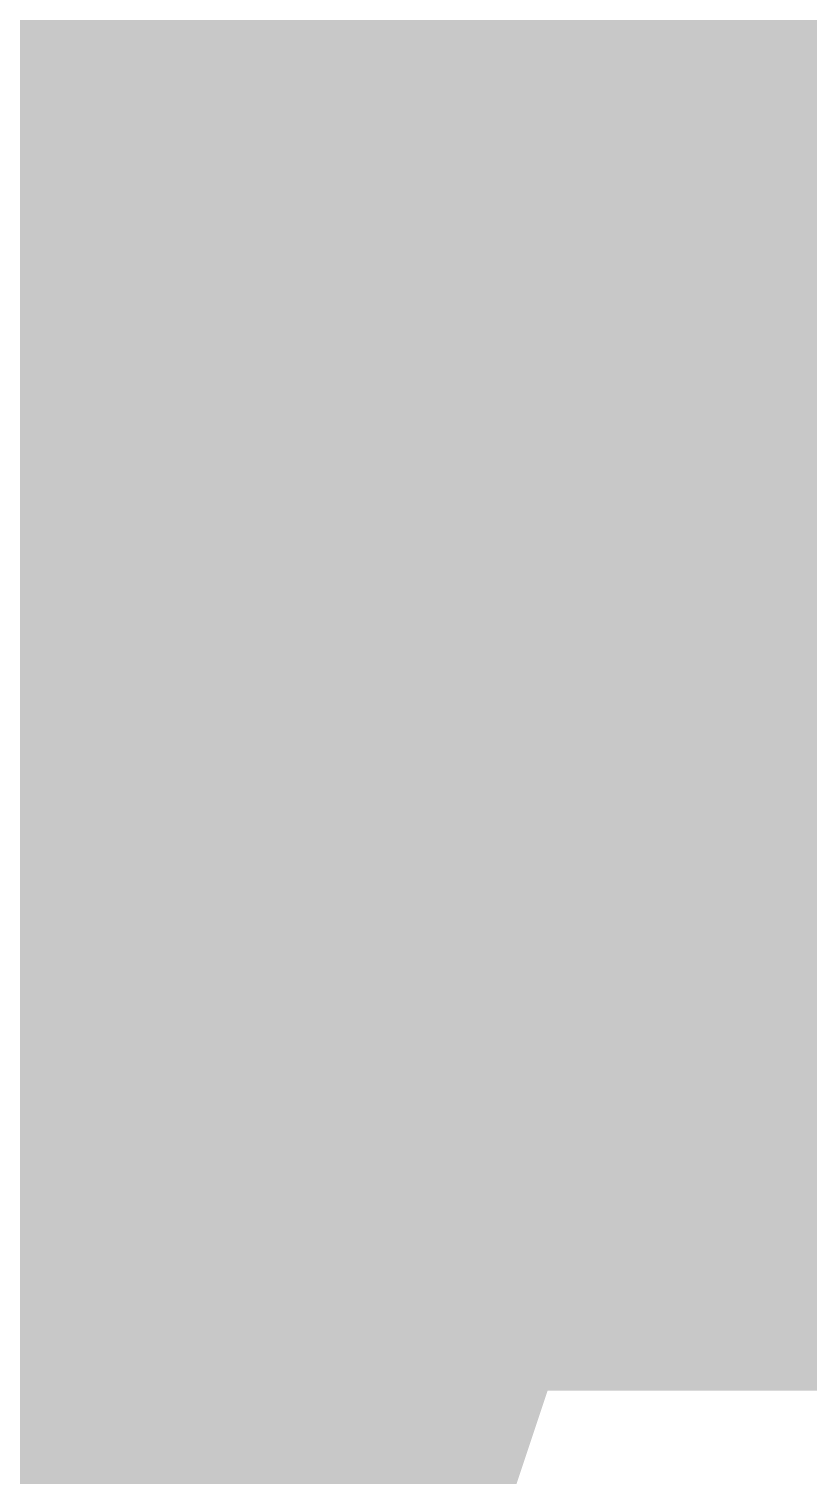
# Model space of a CAD drawing. Header units: inches. Extents: x 0 to 594, y 0 to 420.
# Drawn here: x 365.5686 to 365.6912, y 297.3219 to 297.5495 of the extents above; entities that cross this region are included whole.
import ezdxf

# ---------------------------------------------------------------- set-up
doc = ezdxf.new("R2010")
doc.units = ezdxf.units.IN
doc.layers.add('Sheet', color=255, linetype='Continuous')

msp = doc.modelspace()

# ---------------------------------------------------------------- linework, layer by layer
at = {"layer": 'Sheet'}
for points in [[(365.35928, 297.85463, 0.29972, 0.29972, 0), (365.38167, 297.83223, 0.29972, 0.29972, 0), (365.39287, 297.82103, 0.29972, 0.29972, 0), (365.41527, 297.79864, 0.29972, 0.29972, 0), (365.42647, 297.77624, 0.29972, 0.29972, 0), (365.43767, 297.75384, 0.29972, 0.29972, 0), (365.44887, 297.74264, 0.29972, 0.29972, 0), (365.46007, 297.72024, 0.29972, 0.29972, 0), (365.47127, 297.69785, 0.29972, 0.29972, 0), (365.48247, 297.67545, 0.29972, 0.29972, 0), (365.49367, 297.64185, 0.29972, 0.29972, 0), (365.50486, 297.61945, 0.29972, 0.29972, 0), (365.50486, 297.59706, 0.29972, 0.29972, 0), (365.50486, 297.57466, 0.29972, 0.29972, 0), (365.51606, 297.55226, 0.29972, 0.29972, 0), (365.51606, 297.51867, 0.29972, 0.29972, 0), (365.51606, 297.49627, 0.29972, 0.29972, 0)], [(365.35928, 297.85463, 0.29972, 0.29972, 0), (365.38167, 297.83223, 0.29972, 0.29972, 0), (365.39287, 297.82103, 0.29972, 0.29972, 0), (365.41527, 297.79864, 0.29972, 0.29972, 0), (365.42647, 297.77624, 0.29972, 0.29972, 0), (365.43767, 297.75384, 0.29972, 0.29972, 0), (365.44887, 297.74264, 0.29972, 0.29972, 0), (365.46007, 297.72024, 0.29972, 0.29972, 0), (365.47127, 297.69785, 0.29972, 0.29972, 0), (365.48247, 297.67545, 0.29972, 0.29972, 0), (365.49367, 297.64185, 0.29972, 0.29972, 0), (365.50486, 297.61945, 0.29972, 0.29972, 0), (365.50486, 297.59706, 0.29972, 0.29972, 0), (365.50486, 297.57466, 0.29972, 0.29972, 0), (365.51606, 297.55226, 0.29972, 0.29972, 0), (365.51606, 297.51867, 0.29972, 0.29972, 0), (365.51606, 297.49627, 0.29972, 0.29972, 0)], [(365.35928, 297.85463, 0.29972, 0.29972, 0), (365.38167, 297.83223, 0.29972, 0.29972, 0), (365.39287, 297.82103, 0.29972, 0.29972, 0), (365.41527, 297.79864, 0.29972, 0.29972, 0), (365.42647, 297.77624, 0.29972, 0.29972, 0), (365.43767, 297.75384, 0.29972, 0.29972, 0), (365.44887, 297.74264, 0.29972, 0.29972, 0), (365.46007, 297.72024, 0.29972, 0.29972, 0), (365.47127, 297.69785, 0.29972, 0.29972, 0), (365.48247, 297.67545, 0.29972, 0.29972, 0), (365.49367, 297.64185, 0.29972, 0.29972, 0), (365.50486, 297.61945, 0.29972, 0.29972, 0), (365.50486, 297.59706, 0.29972, 0.29972, 0), (365.50486, 297.57466, 0.29972, 0.29972, 0), (365.51606, 297.55226, 0.29972, 0.29972, 0), (365.51606, 297.51867, 0.29972, 0.29972, 0), (365.51606, 297.49627, 0.29972, 0.29972, 0)], [(365.35928, 297.85463, 0.29972, 0.29972, 0), (365.38167, 297.83223, 0.29972, 0.29972, 0), (365.39287, 297.82103, 0.29972, 0.29972, 0), (365.41527, 297.79864, 0.29972, 0.29972, 0), (365.42647, 297.77624, 0.29972, 0.29972, 0), (365.43767, 297.75384, 0.29972, 0.29972, 0), (365.44887, 297.74264, 0.29972, 0.29972, 0), (365.46007, 297.72024, 0.29972, 0.29972, 0), (365.47127, 297.69785, 0.29972, 0.29972, 0), (365.48247, 297.67545, 0.29972, 0.29972, 0), (365.49367, 297.64185, 0.29972, 0.29972, 0), (365.50486, 297.61945, 0.29972, 0.29972, 0), (365.50486, 297.59706, 0.29972, 0.29972, 0), (365.50486, 297.57466, 0.29972, 0.29972, 0), (365.51606, 297.55226, 0.29972, 0.29972, 0), (365.51606, 297.51867, 0.29972, 0.29972, 0), (365.51606, 297.49627, 0.29972, 0.29972, 0)], [(365.35928, 297.85463, 0.29972, 0.29972, 0), (365.38167, 297.83223, 0.29972, 0.29972, 0), (365.39287, 297.82103, 0.29972, 0.29972, 0), (365.41527, 297.79864, 0.29972, 0.29972, 0), (365.42647, 297.77624, 0.29972, 0.29972, 0), (365.43767, 297.75384, 0.29972, 0.29972, 0), (365.44887, 297.74264, 0.29972, 0.29972, 0), (365.46007, 297.72024, 0.29972, 0.29972, 0), (365.47127, 297.69785, 0.29972, 0.29972, 0), (365.48247, 297.67545, 0.29972, 0.29972, 0), (365.49367, 297.64185, 0.29972, 0.29972, 0), (365.50486, 297.61945, 0.29972, 0.29972, 0), (365.50486, 297.59706, 0.29972, 0.29972, 0), (365.50486, 297.57466, 0.29972, 0.29972, 0), (365.51606, 297.55226, 0.29972, 0.29972, 0), (365.51606, 297.51867, 0.29972, 0.29972, 0), (365.51606, 297.49627, 0.29972, 0.29972, 0)], [(365.35928, 297.85463, 0.29972, 0.29972, 0), (365.38167, 297.83223, 0.29972, 0.29972, 0), (365.39287, 297.82103, 0.29972, 0.29972, 0), (365.41527, 297.79864, 0.29972, 0.29972, 0), (365.42647, 297.77624, 0.29972, 0.29972, 0), (365.43767, 297.75384, 0.29972, 0.29972, 0), (365.44887, 297.74264, 0.29972, 0.29972, 0), (365.46007, 297.72024, 0.29972, 0.29972, 0), (365.47127, 297.69785, 0.29972, 0.29972, 0), (365.48247, 297.67545, 0.29972, 0.29972, 0), (365.49367, 297.64185, 0.29972, 0.29972, 0), (365.50486, 297.61945, 0.29972, 0.29972, 0), (365.50486, 297.59706, 0.29972, 0.29972, 0), (365.50486, 297.57466, 0.29972, 0.29972, 0), (365.51606, 297.55226, 0.29972, 0.29972, 0), (365.51606, 297.51867, 0.29972, 0.29972, 0), (365.51606, 297.49627, 0.29972, 0.29972, 0)], [(365.35928, 297.85463, 0.29972, 0.29972, 0), (365.38167, 297.83223, 0.29972, 0.29972, 0), (365.39287, 297.82103, 0.29972, 0.29972, 0), (365.41527, 297.79864, 0.29972, 0.29972, 0), (365.42647, 297.77624, 0.29972, 0.29972, 0), (365.43767, 297.75384, 0.29972, 0.29972, 0), (365.44887, 297.74264, 0.29972, 0.29972, 0), (365.46007, 297.72024, 0.29972, 0.29972, 0), (365.47127, 297.69785, 0.29972, 0.29972, 0), (365.48247, 297.67545, 0.29972, 0.29972, 0), (365.49367, 297.64185, 0.29972, 0.29972, 0), (365.50486, 297.61945, 0.29972, 0.29972, 0), (365.50486, 297.59706, 0.29972, 0.29972, 0), (365.50486, 297.57466, 0.29972, 0.29972, 0), (365.51606, 297.55226, 0.29972, 0.29972, 0), (365.51606, 297.51867, 0.29972, 0.29972, 0), (365.51606, 297.49627, 0.29972, 0.29972, 0)], [(365.35928, 297.85463, 0.29972, 0.29972, 0), (365.38167, 297.83223, 0.29972, 0.29972, 0), (365.39287, 297.82103, 0.29972, 0.29972, 0), (365.41527, 297.79864, 0.29972, 0.29972, 0), (365.42647, 297.77624, 0.29972, 0.29972, 0), (365.43767, 297.75384, 0.29972, 0.29972, 0), (365.44887, 297.74264, 0.29972, 0.29972, 0), (365.46007, 297.72024, 0.29972, 0.29972, 0), (365.47127, 297.69785, 0.29972, 0.29972, 0), (365.48247, 297.67545, 0.29972, 0.29972, 0), (365.49367, 297.64185, 0.29972, 0.29972, 0), (365.50486, 297.61945, 0.29972, 0.29972, 0), (365.50486, 297.59706, 0.29972, 0.29972, 0), (365.50486, 297.57466, 0.29972, 0.29972, 0), (365.51606, 297.55226, 0.29972, 0.29972, 0), (365.51606, 297.51867, 0.29972, 0.29972, 0), (365.51606, 297.49627, 0.29972, 0.29972, 0)], [(365.35928, 297.85463, 0.29972, 0.29972, 0), (365.38167, 297.83223, 0.29972, 0.29972, 0), (365.39287, 297.82103, 0.29972, 0.29972, 0), (365.41527, 297.79864, 0.29972, 0.29972, 0), (365.42647, 297.77624, 0.29972, 0.29972, 0), (365.43767, 297.75384, 0.29972, 0.29972, 0), (365.44887, 297.74264, 0.29972, 0.29972, 0), (365.46007, 297.72024, 0.29972, 0.29972, 0), (365.47127, 297.69785, 0.29972, 0.29972, 0), (365.48247, 297.67545, 0.29972, 0.29972, 0), (365.49367, 297.64185, 0.29972, 0.29972, 0), (365.50486, 297.61945, 0.29972, 0.29972, 0), (365.50486, 297.59706, 0.29972, 0.29972, 0), (365.50486, 297.57466, 0.29972, 0.29972, 0), (365.51606, 297.55226, 0.29972, 0.29972, 0), (365.51606, 297.51867, 0.29972, 0.29972, 0), (365.51606, 297.49627, 0.29972, 0.29972, 0)], [(365.35928, 297.85463, 0.29972, 0.29972, 0), (365.38167, 297.83223, 0.29972, 0.29972, 0), (365.39287, 297.82103, 0.29972, 0.29972, 0), (365.41527, 297.79864, 0.29972, 0.29972, 0), (365.42647, 297.77624, 0.29972, 0.29972, 0), (365.43767, 297.75384, 0.29972, 0.29972, 0), (365.44887, 297.74264, 0.29972, 0.29972, 0), (365.46007, 297.72024, 0.29972, 0.29972, 0), (365.47127, 297.69785, 0.29972, 0.29972, 0), (365.48247, 297.67545, 0.29972, 0.29972, 0), (365.49367, 297.64185, 0.29972, 0.29972, 0), (365.50486, 297.61945, 0.29972, 0.29972, 0), (365.50486, 297.59706, 0.29972, 0.29972, 0), (365.50486, 297.57466, 0.29972, 0.29972, 0), (365.51606, 297.55226, 0.29972, 0.29972, 0), (365.51606, 297.51867, 0.29972, 0.29972, 0), (365.51606, 297.49627, 0.29972, 0.29972, 0)], [(365.51606, 297.49627, 0.29972, 0.29972, 0), (365.51606, 297.47387, 0.29972, 0.29972, 0), (365.51606, 297.44027, 0.29972, 0.29972, 0), (365.50486, 297.41788, 0.29972, 0.29972, 0), (365.50486, 297.39548, 0.29972, 0.29972, 0), (365.50486, 297.37308, 0.29972, 0.29972, 0), (365.49367, 297.33948, 0.29972, 0.29972, 0), (365.48247, 297.31709, 0.29972, 0.29972, 0), (365.47127, 297.29469, 0.29972, 0.29972, 0), (365.46007, 297.27229, 0.29972, 0.29972, 0), (365.44887, 297.24989, 0.29972, 0.29972, 0), (365.43767, 297.2275, 0.29972, 0.29972, 0), (365.42647, 297.2051, 0.29972, 0.29972, 0), (365.41527, 297.1939, 0.29972, 0.29972, 0), (365.39287, 297.1715, 0.29972, 0.29972, 0)], [(365.51606, 297.49627, 0.29972, 0.29972, 0), (365.51606, 297.47387, 0.29972, 0.29972, 0), (365.51606, 297.44027, 0.29972, 0.29972, 0), (365.50486, 297.41788, 0.29972, 0.29972, 0), (365.50486, 297.39548, 0.29972, 0.29972, 0), (365.50486, 297.37308, 0.29972, 0.29972, 0), (365.49367, 297.33948, 0.29972, 0.29972, 0), (365.48247, 297.31709, 0.29972, 0.29972, 0), (365.47127, 297.29469, 0.29972, 0.29972, 0), (365.46007, 297.27229, 0.29972, 0.29972, 0), (365.44887, 297.24989, 0.29972, 0.29972, 0), (365.43767, 297.2275, 0.29972, 0.29972, 0), (365.42647, 297.2051, 0.29972, 0.29972, 0), (365.41527, 297.1939, 0.29972, 0.29972, 0), (365.39287, 297.1715, 0.29972, 0.29972, 0)], [(365.51606, 297.49627, 0.29972, 0.29972, 0), (365.51606, 297.47387, 0.29972, 0.29972, 0), (365.51606, 297.44027, 0.29972, 0.29972, 0), (365.50486, 297.41788, 0.29972, 0.29972, 0), (365.50486, 297.39548, 0.29972, 0.29972, 0), (365.50486, 297.37308, 0.29972, 0.29972, 0), (365.49367, 297.33948, 0.29972, 0.29972, 0), (365.48247, 297.31709, 0.29972, 0.29972, 0), (365.47127, 297.29469, 0.29972, 0.29972, 0), (365.46007, 297.27229, 0.29972, 0.29972, 0), (365.44887, 297.24989, 0.29972, 0.29972, 0), (365.43767, 297.2275, 0.29972, 0.29972, 0), (365.42647, 297.2051, 0.29972, 0.29972, 0), (365.41527, 297.1939, 0.29972, 0.29972, 0), (365.39287, 297.1715, 0.29972, 0.29972, 0)], [(365.51606, 297.49627, 0.29972, 0.29972, 0), (365.51606, 297.47387, 0.29972, 0.29972, 0), (365.51606, 297.44027, 0.29972, 0.29972, 0), (365.50486, 297.41788, 0.29972, 0.29972, 0), (365.50486, 297.39548, 0.29972, 0.29972, 0), (365.50486, 297.37308, 0.29972, 0.29972, 0), (365.49367, 297.33948, 0.29972, 0.29972, 0), (365.48247, 297.31709, 0.29972, 0.29972, 0), (365.47127, 297.29469, 0.29972, 0.29972, 0), (365.46007, 297.27229, 0.29972, 0.29972, 0), (365.44887, 297.24989, 0.29972, 0.29972, 0), (365.43767, 297.2275, 0.29972, 0.29972, 0), (365.42647, 297.2051, 0.29972, 0.29972, 0), (365.41527, 297.1939, 0.29972, 0.29972, 0), (365.39287, 297.1715, 0.29972, 0.29972, 0)], [(365.51606, 297.49627, 0.29972, 0.29972, 0), (365.51606, 297.47387, 0.29972, 0.29972, 0), (365.51606, 297.44027, 0.29972, 0.29972, 0), (365.50486, 297.41788, 0.29972, 0.29972, 0), (365.50486, 297.39548, 0.29972, 0.29972, 0), (365.50486, 297.37308, 0.29972, 0.29972, 0), (365.49367, 297.33948, 0.29972, 0.29972, 0), (365.48247, 297.31709, 0.29972, 0.29972, 0), (365.47127, 297.29469, 0.29972, 0.29972, 0), (365.46007, 297.27229, 0.29972, 0.29972, 0), (365.44887, 297.24989, 0.29972, 0.29972, 0), (365.43767, 297.2275, 0.29972, 0.29972, 0), (365.42647, 297.2051, 0.29972, 0.29972, 0), (365.41527, 297.1939, 0.29972, 0.29972, 0), (365.39287, 297.1715, 0.29972, 0.29972, 0)], [(365.51606, 297.49627, 0.29972, 0.29972, 0), (365.51606, 297.47387, 0.29972, 0.29972, 0), (365.51606, 297.44027, 0.29972, 0.29972, 0), (365.50486, 297.41788, 0.29972, 0.29972, 0), (365.50486, 297.39548, 0.29972, 0.29972, 0), (365.50486, 297.37308, 0.29972, 0.29972, 0), (365.49367, 297.33948, 0.29972, 0.29972, 0), (365.48247, 297.31709, 0.29972, 0.29972, 0), (365.47127, 297.29469, 0.29972, 0.29972, 0), (365.46007, 297.27229, 0.29972, 0.29972, 0), (365.44887, 297.24989, 0.29972, 0.29972, 0), (365.43767, 297.2275, 0.29972, 0.29972, 0), (365.42647, 297.2051, 0.29972, 0.29972, 0), (365.41527, 297.1939, 0.29972, 0.29972, 0), (365.39287, 297.1715, 0.29972, 0.29972, 0)], [(365.51606, 297.49627, 0.29972, 0.29972, 0), (365.51606, 297.47387, 0.29972, 0.29972, 0), (365.51606, 297.44027, 0.29972, 0.29972, 0), (365.50486, 297.41788, 0.29972, 0.29972, 0), (365.50486, 297.39548, 0.29972, 0.29972, 0), (365.50486, 297.37308, 0.29972, 0.29972, 0), (365.49367, 297.33948, 0.29972, 0.29972, 0), (365.48247, 297.31709, 0.29972, 0.29972, 0), (365.47127, 297.29469, 0.29972, 0.29972, 0), (365.46007, 297.27229, 0.29972, 0.29972, 0), (365.44887, 297.24989, 0.29972, 0.29972, 0), (365.43767, 297.2275, 0.29972, 0.29972, 0), (365.42647, 297.2051, 0.29972, 0.29972, 0), (365.41527, 297.1939, 0.29972, 0.29972, 0), (365.39287, 297.1715, 0.29972, 0.29972, 0)], [(365.51606, 297.49627, 0.29972, 0.29972, 0), (365.51606, 297.47387, 0.29972, 0.29972, 0), (365.51606, 297.44027, 0.29972, 0.29972, 0), (365.50486, 297.41788, 0.29972, 0.29972, 0), (365.50486, 297.39548, 0.29972, 0.29972, 0), (365.50486, 297.37308, 0.29972, 0.29972, 0), (365.49367, 297.33948, 0.29972, 0.29972, 0), (365.48247, 297.31709, 0.29972, 0.29972, 0), (365.47127, 297.29469, 0.29972, 0.29972, 0), (365.46007, 297.27229, 0.29972, 0.29972, 0), (365.44887, 297.24989, 0.29972, 0.29972, 0), (365.43767, 297.2275, 0.29972, 0.29972, 0), (365.42647, 297.2051, 0.29972, 0.29972, 0), (365.41527, 297.1939, 0.29972, 0.29972, 0), (365.39287, 297.1715, 0.29972, 0.29972, 0)], [(365.51606, 297.49627, 0.29972, 0.29972, 0), (365.51606, 297.47387, 0.29972, 0.29972, 0), (365.51606, 297.44027, 0.29972, 0.29972, 0), (365.50486, 297.41788, 0.29972, 0.29972, 0), (365.50486, 297.39548, 0.29972, 0.29972, 0), (365.50486, 297.37308, 0.29972, 0.29972, 0), (365.49367, 297.33948, 0.29972, 0.29972, 0), (365.48247, 297.31709, 0.29972, 0.29972, 0), (365.47127, 297.29469, 0.29972, 0.29972, 0), (365.46007, 297.27229, 0.29972, 0.29972, 0), (365.44887, 297.24989, 0.29972, 0.29972, 0), (365.43767, 297.2275, 0.29972, 0.29972, 0), (365.42647, 297.2051, 0.29972, 0.29972, 0), (365.41527, 297.1939, 0.29972, 0.29972, 0), (365.39287, 297.1715, 0.29972, 0.29972, 0)], [(365.51606, 297.49627, 0.29972, 0.29972, 0), (365.51606, 297.47387, 0.29972, 0.29972, 0), (365.51606, 297.44027, 0.29972, 0.29972, 0), (365.50486, 297.41788, 0.29972, 0.29972, 0), (365.50486, 297.39548, 0.29972, 0.29972, 0), (365.50486, 297.37308, 0.29972, 0.29972, 0), (365.49367, 297.33948, 0.29972, 0.29972, 0), (365.48247, 297.31709, 0.29972, 0.29972, 0), (365.47127, 297.29469, 0.29972, 0.29972, 0), (365.46007, 297.27229, 0.29972, 0.29972, 0), (365.44887, 297.24989, 0.29972, 0.29972, 0), (365.43767, 297.2275, 0.29972, 0.29972, 0), (365.42647, 297.2051, 0.29972, 0.29972, 0), (365.41527, 297.1939, 0.29972, 0.29972, 0), (365.39287, 297.1715, 0.29972, 0.29972, 0)], [(365.51606, 297.49627, 0.29972, 0.29972, 0), (365.51606, 297.49627, 0.29972, 0.29972, 0), (365.51606, 297.49627, 0.29972, 0.29972, 0), (365.51606, 297.49627, 0.29972, 0.29972, 0), (365.51606, 297.49627, 0.29972, 0.29972, 0), (365.51606, 297.49627, 0.29972, 0.29972, 0), (365.51606, 297.49627, 0.29972, 0.29972, 0), (365.51606, 297.49627, 0.29972, 0.29972, 0), (365.51606, 297.49627, 0.29972, 0.29972, 0), (365.51606, 297.49627, 0.29972, 0.29972, 0), (365.51606, 297.49627, 0.29972, 0.29972, 0), (365.51606, 297.49627, 0.29972, 0.29972, 0), (365.51606, 297.49627, 0.29972, 0.29972, 0), (365.51606, 297.49627, 0.29972, 0.29972, 0), (365.51606, 297.49627, 0.29972, 0.29972, 0), (365.51606, 297.49627, 0.29972, 0.29972, 0), (365.51606, 297.49627, 0.29972, 0.29972, 0), (365.51606, 297.49627, 0.29972, 0.29972, 0), (365.51606, 297.49627, 0.29972, 0.29972, 0), (365.51606, 297.49627, 0.29972, 0.29972, 0), (365.51606, 297.49627, 0.29972, 0.29972, 0), (365.51606, 297.49627, 0.29972, 0.29972, 0), (365.51606, 297.49627, 0.29972, 0.29972, 0), (365.51606, 297.49627, 0.29972, 0.29972, 0), (365.51606, 297.49627, 0.29972, 0.29972, 0), (365.51606, 297.49627, 0.29972, 0.29972, 0), (365.51606, 297.49627, 0.29972, 0.29972, 0), (365.51606, 297.49627, 0.29972, 0.29972, 0), (365.51606, 297.49627, 0.29972, 0.29972, 0), (365.51606, 297.49627, 0.29972, 0.29972, 0), (365.51606, 297.49627, 0.29972, 0.29972, 0), (365.51606, 297.49627, 0.29972, 0.29972, 0), (365.51606, 297.49627, 0.29972, 0.29972, 0)], [(365.51606, 297.49627, 0.29972, 0.29972, 0), (365.51606, 297.49627, 0.29972, 0.29972, 0)], [(365.51606, 297.49627, 0.29972, 0.29972, 0), (365.51606, 297.49627, 0.29972, 0.29972, 0), (365.51606, 297.49627, 0.29972, 0.29972, 0), (365.51606, 297.49627, 0.29972, 0.29972, 0), (365.51606, 297.49627, 0.29972, 0.29972, 0), (365.51606, 297.49627, 0.29972, 0.29972, 0), (365.51606, 297.49627, 0.29972, 0.29972, 0), (365.51606, 297.49627, 0.29972, 0.29972, 0), (365.51606, 297.49627, 0.29972, 0.29972, 0), (365.51606, 297.49627, 0.29972, 0.29972, 0), (365.51606, 297.49627, 0.29972, 0.29972, 0), (365.51606, 297.49627, 0.29972, 0.29972, 0), (365.51606, 297.49627, 0.29972, 0.29972, 0), (365.51606, 297.49627, 0.29972, 0.29972, 0), (365.51606, 297.49627, 0.29972, 0.29972, 0), (365.51606, 297.49627, 0.29972, 0.29972, 0), (365.51606, 297.49627, 0.29972, 0.29972, 0), (365.51606, 297.49627, 0.29972, 0.29972, 0), (365.51606, 297.49627, 0.29972, 0.29972, 0), (365.51606, 297.49627, 0.29972, 0.29972, 0), (365.51606, 297.49627, 0.29972, 0.29972, 0), (365.51606, 297.49627, 0.29972, 0.29972, 0), (365.51606, 297.49627, 0.29972, 0.29972, 0), (365.51606, 297.49627, 0.29972, 0.29972, 0), (365.51606, 297.49627, 0.29972, 0.29972, 0), (365.51606, 297.49627, 0.29972, 0.29972, 0), (365.51606, 297.49627, 0.29972, 0.29972, 0), (365.51606, 297.49627, 0.29972, 0.29972, 0), (365.51606, 297.49627, 0.29972, 0.29972, 0), (365.51606, 297.49627, 0.29972, 0.29972, 0), (365.51606, 297.49627, 0.29972, 0.29972, 0), (365.51606, 297.49627, 0.29972, 0.29972, 0), (365.51606, 297.49627, 0.29972, 0.29972, 0)], [(365.51606, 297.49627, 0.29972, 0.29972, 0), (365.51606, 297.49627, 0.29972, 0.29972, 0)], [(365.51606, 297.49627, 0.29972, 0.29972, 0), (365.51606, 297.49627, 0.29972, 0.29972, 0), (365.51606, 297.49627, 0.29972, 0.29972, 0), (365.51606, 297.49627, 0.29972, 0.29972, 0), (365.51606, 297.49627, 0.29972, 0.29972, 0), (365.51606, 297.49627, 0.29972, 0.29972, 0), (365.51606, 297.49627, 0.29972, 0.29972, 0), (365.51606, 297.49627, 0.29972, 0.29972, 0), (365.51606, 297.49627, 0.29972, 0.29972, 0), (365.51606, 297.49627, 0.29972, 0.29972, 0), (365.51606, 297.49627, 0.29972, 0.29972, 0), (365.51606, 297.49627, 0.29972, 0.29972, 0), (365.51606, 297.49627, 0.29972, 0.29972, 0), (365.51606, 297.49627, 0.29972, 0.29972, 0), (365.51606, 297.49627, 0.29972, 0.29972, 0), (365.51606, 297.49627, 0.29972, 0.29972, 0), (365.51606, 297.49627, 0.29972, 0.29972, 0), (365.51606, 297.49627, 0.29972, 0.29972, 0), (365.51606, 297.49627, 0.29972, 0.29972, 0), (365.51606, 297.49627, 0.29972, 0.29972, 0), (365.51606, 297.49627, 0.29972, 0.29972, 0), (365.51606, 297.49627, 0.29972, 0.29972, 0), (365.51606, 297.49627, 0.29972, 0.29972, 0), (365.51606, 297.49627, 0.29972, 0.29972, 0), (365.51606, 297.49627, 0.29972, 0.29972, 0), (365.51606, 297.49627, 0.29972, 0.29972, 0), (365.51606, 297.49627, 0.29972, 0.29972, 0), (365.51606, 297.49627, 0.29972, 0.29972, 0), (365.51606, 297.49627, 0.29972, 0.29972, 0), (365.51606, 297.49627, 0.29972, 0.29972, 0), (365.51606, 297.49627, 0.29972, 0.29972, 0), (365.51606, 297.49627, 0.29972, 0.29972, 0), (365.51606, 297.49627, 0.29972, 0.29972, 0)], [(365.51606, 297.49627, 0.29972, 0.29972, 0), (365.51606, 297.49627, 0.29972, 0.29972, 0)], [(365.51606, 297.49627, 0.29972, 0.29972, 0), (365.51606, 297.49627, 0.29972, 0.29972, 0), (365.51606, 297.49627, 0.29972, 0.29972, 0), (365.51606, 297.49627, 0.29972, 0.29972, 0), (365.51606, 297.49627, 0.29972, 0.29972, 0), (365.51606, 297.49627, 0.29972, 0.29972, 0), (365.51606, 297.49627, 0.29972, 0.29972, 0), (365.51606, 297.49627, 0.29972, 0.29972, 0), (365.51606, 297.49627, 0.29972, 0.29972, 0), (365.51606, 297.49627, 0.29972, 0.29972, 0), (365.51606, 297.49627, 0.29972, 0.29972, 0), (365.51606, 297.49627, 0.29972, 0.29972, 0), (365.51606, 297.49627, 0.29972, 0.29972, 0), (365.51606, 297.49627, 0.29972, 0.29972, 0), (365.51606, 297.49627, 0.29972, 0.29972, 0), (365.51606, 297.49627, 0.29972, 0.29972, 0), (365.51606, 297.49627, 0.29972, 0.29972, 0), (365.51606, 297.49627, 0.29972, 0.29972, 0), (365.51606, 297.49627, 0.29972, 0.29972, 0), (365.51606, 297.49627, 0.29972, 0.29972, 0), (365.51606, 297.49627, 0.29972, 0.29972, 0), (365.51606, 297.49627, 0.29972, 0.29972, 0), (365.51606, 297.49627, 0.29972, 0.29972, 0), (365.51606, 297.49627, 0.29972, 0.29972, 0), (365.51606, 297.49627, 0.29972, 0.29972, 0), (365.51606, 297.49627, 0.29972, 0.29972, 0), (365.51606, 297.49627, 0.29972, 0.29972, 0), (365.51606, 297.49627, 0.29972, 0.29972, 0), (365.51606, 297.49627, 0.29972, 0.29972, 0), (365.51606, 297.49627, 0.29972, 0.29972, 0), (365.51606, 297.49627, 0.29972, 0.29972, 0), (365.51606, 297.49627, 0.29972, 0.29972, 0), (365.51606, 297.49627, 0.29972, 0.29972, 0)], [(365.51606, 297.49627, 0.29972, 0.29972, 0), (365.51606, 297.49627, 0.29972, 0.29972, 0)], [(365.51606, 297.49627, 0.29972, 0.29972, 0), (365.51606, 297.49627, 0.29972, 0.29972, 0), (365.51606, 297.49627, 0.29972, 0.29972, 0), (365.51606, 297.49627, 0.29972, 0.29972, 0), (365.51606, 297.49627, 0.29972, 0.29972, 0), (365.51606, 297.49627, 0.29972, 0.29972, 0), (365.51606, 297.49627, 0.29972, 0.29972, 0), (365.51606, 297.49627, 0.29972, 0.29972, 0), (365.51606, 297.49627, 0.29972, 0.29972, 0), (365.51606, 297.49627, 0.29972, 0.29972, 0), (365.51606, 297.49627, 0.29972, 0.29972, 0), (365.51606, 297.49627, 0.29972, 0.29972, 0), (365.51606, 297.49627, 0.29972, 0.29972, 0), (365.51606, 297.49627, 0.29972, 0.29972, 0), (365.51606, 297.49627, 0.29972, 0.29972, 0), (365.51606, 297.49627, 0.29972, 0.29972, 0), (365.51606, 297.49627, 0.29972, 0.29972, 0), (365.51606, 297.49627, 0.29972, 0.29972, 0), (365.51606, 297.49627, 0.29972, 0.29972, 0), (365.51606, 297.49627, 0.29972, 0.29972, 0), (365.51606, 297.49627, 0.29972, 0.29972, 0), (365.51606, 297.49627, 0.29972, 0.29972, 0), (365.51606, 297.49627, 0.29972, 0.29972, 0), (365.51606, 297.49627, 0.29972, 0.29972, 0), (365.51606, 297.49627, 0.29972, 0.29972, 0), (365.51606, 297.49627, 0.29972, 0.29972, 0), (365.51606, 297.49627, 0.29972, 0.29972, 0), (365.51606, 297.49627, 0.29972, 0.29972, 0), (365.51606, 297.49627, 0.29972, 0.29972, 0), (365.51606, 297.49627, 0.29972, 0.29972, 0), (365.51606, 297.49627, 0.29972, 0.29972, 0), (365.51606, 297.49627, 0.29972, 0.29972, 0), (365.51606, 297.49627, 0.29972, 0.29972, 0)], [(365.51606, 297.49627, 0.29972, 0.29972, 0), (365.51606, 297.49627, 0.29972, 0.29972, 0)], [(365.51606, 297.49627, 0.29972, 0.29972, 0), (365.51606, 297.49627, 0.29972, 0.29972, 0), (365.51606, 297.49627, 0.29972, 0.29972, 0), (365.51606, 297.49627, 0.29972, 0.29972, 0), (365.51606, 297.49627, 0.29972, 0.29972, 0), (365.51606, 297.49627, 0.29972, 0.29972, 0), (365.51606, 297.49627, 0.29972, 0.29972, 0), (365.51606, 297.49627, 0.29972, 0.29972, 0), (365.51606, 297.49627, 0.29972, 0.29972, 0), (365.51606, 297.49627, 0.29972, 0.29972, 0), (365.51606, 297.49627, 0.29972, 0.29972, 0), (365.51606, 297.49627, 0.29972, 0.29972, 0), (365.51606, 297.49627, 0.29972, 0.29972, 0), (365.51606, 297.49627, 0.29972, 0.29972, 0), (365.51606, 297.49627, 0.29972, 0.29972, 0), (365.51606, 297.49627, 0.29972, 0.29972, 0), (365.51606, 297.49627, 0.29972, 0.29972, 0), (365.51606, 297.49627, 0.29972, 0.29972, 0), (365.51606, 297.49627, 0.29972, 0.29972, 0), (365.51606, 297.49627, 0.29972, 0.29972, 0), (365.51606, 297.49627, 0.29972, 0.29972, 0), (365.51606, 297.49627, 0.29972, 0.29972, 0), (365.51606, 297.49627, 0.29972, 0.29972, 0), (365.51606, 297.49627, 0.29972, 0.29972, 0), (365.51606, 297.49627, 0.29972, 0.29972, 0), (365.51606, 297.49627, 0.29972, 0.29972, 0), (365.51606, 297.49627, 0.29972, 0.29972, 0), (365.51606, 297.49627, 0.29972, 0.29972, 0), (365.51606, 297.49627, 0.29972, 0.29972, 0), (365.51606, 297.49627, 0.29972, 0.29972, 0), (365.51606, 297.49627, 0.29972, 0.29972, 0), (365.51606, 297.49627, 0.29972, 0.29972, 0), (365.51606, 297.49627, 0.29972, 0.29972, 0)], [(365.51606, 297.49627, 0.29972, 0.29972, 0), (365.51606, 297.49627, 0.29972, 0.29972, 0)], [(365.51606, 297.49627, 0.29972, 0.29972, 0), (365.51606, 297.49627, 0.29972, 0.29972, 0), (365.51606, 297.49627, 0.29972, 0.29972, 0), (365.51606, 297.49627, 0.29972, 0.29972, 0), (365.51606, 297.49627, 0.29972, 0.29972, 0), (365.51606, 297.49627, 0.29972, 0.29972, 0), (365.51606, 297.49627, 0.29972, 0.29972, 0), (365.51606, 297.49627, 0.29972, 0.29972, 0), (365.51606, 297.49627, 0.29972, 0.29972, 0), (365.51606, 297.49627, 0.29972, 0.29972, 0), (365.51606, 297.49627, 0.29972, 0.29972, 0), (365.51606, 297.49627, 0.29972, 0.29972, 0), (365.51606, 297.49627, 0.29972, 0.29972, 0), (365.51606, 297.49627, 0.29972, 0.29972, 0), (365.51606, 297.49627, 0.29972, 0.29972, 0), (365.51606, 297.49627, 0.29972, 0.29972, 0), (365.51606, 297.49627, 0.29972, 0.29972, 0), (365.51606, 297.49627, 0.29972, 0.29972, 0), (365.51606, 297.49627, 0.29972, 0.29972, 0), (365.51606, 297.49627, 0.29972, 0.29972, 0), (365.51606, 297.49627, 0.29972, 0.29972, 0), (365.51606, 297.49627, 0.29972, 0.29972, 0), (365.51606, 297.49627, 0.29972, 0.29972, 0), (365.51606, 297.49627, 0.29972, 0.29972, 0), (365.51606, 297.49627, 0.29972, 0.29972, 0), (365.51606, 297.49627, 0.29972, 0.29972, 0), (365.51606, 297.49627, 0.29972, 0.29972, 0), (365.51606, 297.49627, 0.29972, 0.29972, 0), (365.51606, 297.49627, 0.29972, 0.29972, 0), (365.51606, 297.49627, 0.29972, 0.29972, 0), (365.51606, 297.49627, 0.29972, 0.29972, 0), (365.51606, 297.49627, 0.29972, 0.29972, 0), (365.51606, 297.49627, 0.29972, 0.29972, 0)], [(365.51606, 297.49627, 0.29972, 0.29972, 0), (365.51606, 297.49627, 0.29972, 0.29972, 0)], [(365.51606, 297.49627, 0.29972, 0.29972, 0), (365.51606, 297.49627, 0.29972, 0.29972, 0), (365.51606, 297.49627, 0.29972, 0.29972, 0), (365.51606, 297.49627, 0.29972, 0.29972, 0), (365.51606, 297.49627, 0.29972, 0.29972, 0), (365.51606, 297.49627, 0.29972, 0.29972, 0), (365.51606, 297.49627, 0.29972, 0.29972, 0), (365.51606, 297.49627, 0.29972, 0.29972, 0), (365.51606, 297.49627, 0.29972, 0.29972, 0), (365.51606, 297.49627, 0.29972, 0.29972, 0), (365.51606, 297.49627, 0.29972, 0.29972, 0), (365.51606, 297.49627, 0.29972, 0.29972, 0), (365.51606, 297.49627, 0.29972, 0.29972, 0), (365.51606, 297.49627, 0.29972, 0.29972, 0), (365.51606, 297.49627, 0.29972, 0.29972, 0), (365.51606, 297.49627, 0.29972, 0.29972, 0), (365.51606, 297.49627, 0.29972, 0.29972, 0), (365.51606, 297.49627, 0.29972, 0.29972, 0), (365.51606, 297.49627, 0.29972, 0.29972, 0), (365.51606, 297.49627, 0.29972, 0.29972, 0), (365.51606, 297.49627, 0.29972, 0.29972, 0), (365.51606, 297.49627, 0.29972, 0.29972, 0), (365.51606, 297.49627, 0.29972, 0.29972, 0), (365.51606, 297.49627, 0.29972, 0.29972, 0), (365.51606, 297.49627, 0.29972, 0.29972, 0), (365.51606, 297.49627, 0.29972, 0.29972, 0), (365.51606, 297.49627, 0.29972, 0.29972, 0), (365.51606, 297.49627, 0.29972, 0.29972, 0), (365.51606, 297.49627, 0.29972, 0.29972, 0), (365.51606, 297.49627, 0.29972, 0.29972, 0), (365.51606, 297.49627, 0.29972, 0.29972, 0), (365.51606, 297.49627, 0.29972, 0.29972, 0), (365.51606, 297.49627, 0.29972, 0.29972, 0)], [(365.51606, 297.49627, 0.29972, 0.29972, 0), (365.51606, 297.49627, 0.29972, 0.29972, 0)], [(365.51606, 297.49627, 0.29972, 0.29972, 0), (365.51606, 297.49627, 0.29972, 0.29972, 0), (365.51606, 297.49627, 0.29972, 0.29972, 0), (365.51606, 297.49627, 0.29972, 0.29972, 0), (365.51606, 297.49627, 0.29972, 0.29972, 0), (365.51606, 297.49627, 0.29972, 0.29972, 0), (365.51606, 297.49627, 0.29972, 0.29972, 0), (365.51606, 297.49627, 0.29972, 0.29972, 0), (365.51606, 297.49627, 0.29972, 0.29972, 0), (365.51606, 297.49627, 0.29972, 0.29972, 0), (365.51606, 297.49627, 0.29972, 0.29972, 0), (365.51606, 297.49627, 0.29972, 0.29972, 0), (365.51606, 297.49627, 0.29972, 0.29972, 0), (365.51606, 297.49627, 0.29972, 0.29972, 0), (365.51606, 297.49627, 0.29972, 0.29972, 0), (365.51606, 297.49627, 0.29972, 0.29972, 0), (365.51606, 297.49627, 0.29972, 0.29972, 0), (365.51606, 297.49627, 0.29972, 0.29972, 0), (365.51606, 297.49627, 0.29972, 0.29972, 0), (365.51606, 297.49627, 0.29972, 0.29972, 0), (365.51606, 297.49627, 0.29972, 0.29972, 0), (365.51606, 297.49627, 0.29972, 0.29972, 0), (365.51606, 297.49627, 0.29972, 0.29972, 0), (365.51606, 297.49627, 0.29972, 0.29972, 0), (365.51606, 297.49627, 0.29972, 0.29972, 0), (365.51606, 297.49627, 0.29972, 0.29972, 0), (365.51606, 297.49627, 0.29972, 0.29972, 0), (365.51606, 297.49627, 0.29972, 0.29972, 0), (365.51606, 297.49627, 0.29972, 0.29972, 0), (365.51606, 297.49627, 0.29972, 0.29972, 0), (365.51606, 297.49627, 0.29972, 0.29972, 0), (365.51606, 297.49627, 0.29972, 0.29972, 0), (365.51606, 297.49627, 0.29972, 0.29972, 0)], [(365.51606, 297.49627, 0.29972, 0.29972, 0), (365.51606, 297.49627, 0.29972, 0.29972, 0)], [(365.51606, 297.49627, 0.29972, 0.29972, 0), (365.51606, 297.49627, 0.29972, 0.29972, 0), (365.51606, 297.49627, 0.29972, 0.29972, 0), (365.51606, 297.49627, 0.29972, 0.29972, 0), (365.51606, 297.49627, 0.29972, 0.29972, 0), (365.51606, 297.49627, 0.29972, 0.29972, 0), (365.51606, 297.49627, 0.29972, 0.29972, 0), (365.51606, 297.49627, 0.29972, 0.29972, 0), (365.51606, 297.49627, 0.29972, 0.29972, 0), (365.51606, 297.49627, 0.29972, 0.29972, 0), (365.51606, 297.49627, 0.29972, 0.29972, 0), (365.51606, 297.49627, 0.29972, 0.29972, 0), (365.51606, 297.49627, 0.29972, 0.29972, 0), (365.51606, 297.49627, 0.29972, 0.29972, 0), (365.51606, 297.49627, 0.29972, 0.29972, 0), (365.51606, 297.49627, 0.29972, 0.29972, 0), (365.51606, 297.49627, 0.29972, 0.29972, 0), (365.51606, 297.49627, 0.29972, 0.29972, 0), (365.51606, 297.49627, 0.29972, 0.29972, 0), (365.51606, 297.49627, 0.29972, 0.29972, 0), (365.51606, 297.49627, 0.29972, 0.29972, 0), (365.51606, 297.49627, 0.29972, 0.29972, 0), (365.51606, 297.49627, 0.29972, 0.29972, 0), (365.51606, 297.49627, 0.29972, 0.29972, 0), (365.51606, 297.49627, 0.29972, 0.29972, 0), (365.51606, 297.49627, 0.29972, 0.29972, 0), (365.51606, 297.49627, 0.29972, 0.29972, 0), (365.51606, 297.49627, 0.29972, 0.29972, 0), (365.51606, 297.49627, 0.29972, 0.29972, 0), (365.51606, 297.49627, 0.29972, 0.29972, 0), (365.51606, 297.49627, 0.29972, 0.29972, 0), (365.51606, 297.49627, 0.29972, 0.29972, 0), (365.51606, 297.49627, 0.29972, 0.29972, 0)], [(365.51606, 297.49627, 0.29972, 0.29972, 0), (365.51606, 297.49627, 0.29972, 0.29972, 0)], [(375.0129, 297.48507, 0.29972, 0.29972, 0), (365.00091, 297.48507, 0.29972, 0.29972, 0)]]:
    msp.add_lwpolyline(points, format="xyseb", dxfattribs=at)

doc.saveas('drawing.dxf')
